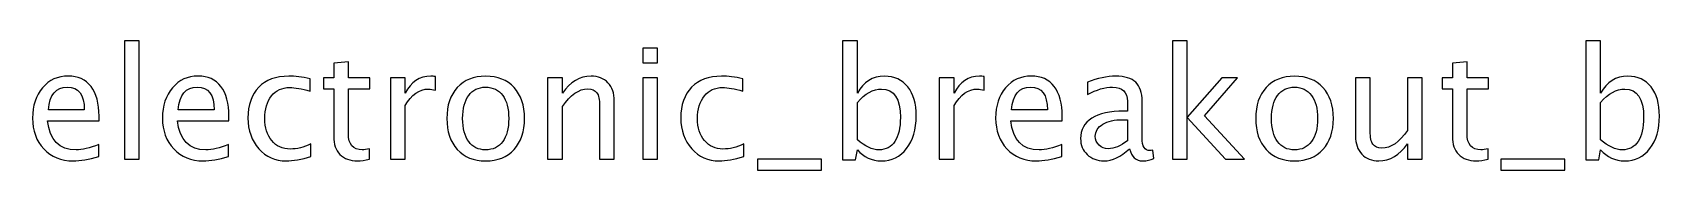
# Model space of a CAD drawing. Header units: centimetres. Extents: x -55 to 43, y -73 to 74.
# Drawn here: x -29.67 to -16.21, y -25.95 to -24.88 of the extents above; entities that cross this region are included whole.
import ezdxf

# ---------------------------------------------------------------- set-up
doc = ezdxf.new("R2010")
doc.units = ezdxf.units.CM
doc.header["$MEASUREMENT"] = 0
doc.layers.add('Layer 1', color=7, linetype='Continuous')

msp = doc.modelspace()

# ---------------------------------------------------------------- linework, layer by layer
at = {"layer": 'Layer 1'}
for points, knots in [([(-28.90836, -25.86003), (-28.90836, -25.86003), (-28.90836, -24.88086), (-28.90836, -24.88086), (-28.90836, -24.88086), (-28.90836, -24.88086), (-28.78644, -24.88086), (-28.78644, -24.88086), (-28.78644, -24.88086), (-28.78644, -24.88086), (-28.78644, -25.86003), (-28.78644, -25.86003), (-28.78644, -25.86003), (-28.78644, -25.86003), (-28.90836, -25.86003), (-28.90836, -25.86003)], [0, 0, 0, 0, 0.2, 0.2, 0.2, 0.2, 0.4, 0.4, 0.4, 0.4, 0.6, 0.6, 0.6, 0.6, 1, 1, 1, 1]), ([(-22.96773, -25.86765), (-22.96773, -25.86765), (-22.96773, -24.88086), (-22.96773, -24.88086), (-22.96773, -24.88086), (-22.96773, -24.88086), (-22.84581, -24.88086), (-22.84581, -24.88086), (-22.84581, -24.88086), (-22.84581, -24.88086), (-22.84581, -25.31414), (-22.84581, -25.31414), (-22.84581, -25.31414), (-22.79586, -25.21995), (-22.72071, -25.17296), (-22.6206, -25.17296), (-22.6206, -25.17296), (-22.53953, -25.17296), (-22.47582, -25.20238), (-22.42925, -25.26144), (-22.42925, -25.26144), (-22.38268, -25.32049), (-22.3594, -25.40114), (-22.3594, -25.50337), (-22.3594, -25.50337), (-22.3594, -25.61471), (-22.38586, -25.70467), (-22.43856, -25.77282), (-22.43856, -25.77282), (-22.49127, -25.84119), (-22.56069, -25.87527), (-22.64663, -25.87527), (-22.64663, -25.87527), (-22.72643, -25.87527), (-22.79289, -25.84479), (-22.84581, -25.78362), (-22.84581, -25.78362), (-22.84581, -25.78362), (-22.86063, -25.86765), (-22.86063, -25.86765), (-22.86063, -25.86765), (-22.86063, -25.86765), (-22.96773, -25.86765), (-22.96773, -25.86765)], [0, 0, 0, 0, 0.08333333, 0.08333333, 0.08333333, 0.08333333, 0.16666667, 0.16666667, 0.16666667, 0.16666667, 0.25, 0.25, 0.25, 0.25, 0.33333333, 0.33333333, 0.33333333, 0.33333333, 0.41666667, 0.41666667, 0.41666667, 0.41666667, 0.5, 0.5, 0.5, 0.5, 0.58333333, 0.58333333, 0.58333333, 0.58333333, 0.66666667, 0.66666667, 0.66666667, 0.66666667, 0.75, 0.75, 0.75, 0.75, 0.83333333, 0.83333333, 0.83333333, 0.83333333, 1, 1, 1, 1]), ([(-20.23999, -25.86003), (-20.23999, -25.86003), (-20.23999, -24.88086), (-20.23999, -24.88086), (-20.23999, -24.88086), (-20.23999, -24.88086), (-20.11807, -24.88086), (-20.11807, -24.88086), (-20.11807, -24.88086), (-20.11807, -24.88086), (-20.11807, -25.51353), (-20.11807, -25.51353), (-20.11807, -25.51353), (-20.11807, -25.51353), (-19.83232, -25.18693), (-19.83232, -25.18693), (-19.83232, -25.18693), (-19.83232, -25.18693), (-19.70066, -25.18693), (-19.70066, -25.18693), (-19.70066, -25.18693), (-19.70066, -25.18693), (-19.97371, -25.50104), (-19.97371, -25.50104), (-19.97371, -25.50104), (-19.97371, -25.50104), (-19.64351, -25.86003), (-19.64351, -25.86003), (-19.64351, -25.86003), (-19.64351, -25.86003), (-19.80057, -25.86003), (-19.80057, -25.86003), (-19.80057, -25.86003), (-19.80057, -25.86003), (-20.11807, -25.5148), (-20.11807, -25.5148), (-20.11807, -25.5148), (-20.11807, -25.5148), (-20.11807, -25.86003), (-20.11807, -25.86003), (-20.11807, -25.86003), (-20.11807, -25.86003), (-20.23999, -25.86003), (-20.23999, -25.86003)], [0, 0, 0, 0, 0.08333333, 0.08333333, 0.08333333, 0.08333333, 0.16666667, 0.16666667, 0.16666667, 0.16666667, 0.25, 0.25, 0.25, 0.25, 0.33333333, 0.33333333, 0.33333333, 0.33333333, 0.41666667, 0.41666667, 0.41666667, 0.41666667, 0.5, 0.5, 0.5, 0.5, 0.58333333, 0.58333333, 0.58333333, 0.58333333, 0.66666667, 0.66666667, 0.66666667, 0.66666667, 0.75, 0.75, 0.75, 0.75, 0.83333333, 0.83333333, 0.83333333, 0.83333333, 1, 1, 1, 1]), ([(-16.81924, -25.86765), (-16.81924, -25.86765), (-16.81924, -24.88086), (-16.81924, -24.88086), (-16.81924, -24.88086), (-16.81924, -24.88086), (-16.69732, -24.88086), (-16.69732, -24.88086), (-16.69732, -24.88086), (-16.69732, -24.88086), (-16.69732, -25.31414), (-16.69732, -25.31414), (-16.69732, -25.31414), (-16.64737, -25.21995), (-16.57222, -25.17296), (-16.47211, -25.17296), (-16.47211, -25.17296), (-16.39104, -25.17296), (-16.32733, -25.20238), (-16.28076, -25.26144), (-16.28076, -25.26144), (-16.23419, -25.32049), (-16.21091, -25.40114), (-16.21091, -25.50337), (-16.21091, -25.50337), (-16.21091, -25.61471), (-16.23737, -25.70467), (-16.29007, -25.77282), (-16.29007, -25.77282), (-16.34278, -25.84119), (-16.4122, -25.87527), (-16.49814, -25.87527), (-16.49814, -25.87527), (-16.57794, -25.87527), (-16.6444, -25.84479), (-16.69732, -25.78362), (-16.69732, -25.78362), (-16.69732, -25.78362), (-16.71214, -25.86765), (-16.71214, -25.86765), (-16.71214, -25.86765), (-16.71214, -25.86765), (-16.81924, -25.86765), (-16.81924, -25.86765)], [0, 0, 0, 0, 0.08333333, 0.08333333, 0.08333333, 0.08333333, 0.16666667, 0.16666667, 0.16666667, 0.16666667, 0.25, 0.25, 0.25, 0.25, 0.33333333, 0.33333333, 0.33333333, 0.33333333, 0.41666667, 0.41666667, 0.41666667, 0.41666667, 0.5, 0.5, 0.5, 0.5, 0.58333333, 0.58333333, 0.58333333, 0.58333333, 0.66666667, 0.66666667, 0.66666667, 0.66666667, 0.75, 0.75, 0.75, 0.75, 0.83333333, 0.83333333, 0.83333333, 0.83333333, 1, 1, 1, 1]), ([(-24.62021, -25.06374), (-24.62021, -25.06374), (-24.62021, -24.94182), (-24.62021, -24.94182), (-24.62021, -24.94182), (-24.62021, -24.94182), (-24.49829, -24.94182), (-24.49829, -24.94182), (-24.49829, -24.94182), (-24.49829, -24.94182), (-24.49829, -25.06374), (-24.49829, -25.06374), (-24.49829, -25.06374), (-24.49829, -25.06374), (-24.62021, -25.06374), (-24.62021, -25.06374)], [0, 0, 0, 0, 0.2, 0.2, 0.2, 0.2, 0.4, 0.4, 0.4, 0.4, 0.6, 0.6, 0.6, 0.6, 1, 1, 1, 1]), ([(-26.88229, -25.85982), (-26.91997, -25.87019), (-26.95277, -25.87527), (-26.9805, -25.87527), (-26.9805, -25.87527), (-27.04273, -25.87527), (-27.0912, -25.85749), (-27.12592, -25.82193), (-27.12592, -25.82193), (-27.16084, -25.78637), (-27.1782, -25.73705), (-27.1782, -25.67376), (-27.1782, -25.67376), (-27.1782, -25.67376), (-27.1782, -25.27837), (-27.1782, -25.27837), (-27.1782, -25.27837), (-27.1782, -25.27837), (-27.26244, -25.27837), (-27.26244, -25.27837), (-27.26244, -25.27837), (-27.26244, -25.27837), (-27.26244, -25.18693), (-27.26244, -25.18693), (-27.26244, -25.18693), (-27.26244, -25.18693), (-27.1782, -25.18693), (-27.1782, -25.18693), (-27.1782, -25.18693), (-27.1782, -25.18693), (-27.1782, -25.06522), (-27.1782, -25.06522), (-27.1782, -25.06522), (-27.1782, -25.06522), (-27.05628, -25.05358), (-27.05628, -25.05358), (-27.05628, -25.05358), (-27.05628, -25.05358), (-27.05628, -25.18693), (-27.05628, -25.18693), (-27.05628, -25.18693), (-27.05628, -25.18693), (-26.87975, -25.18693), (-26.87975, -25.18693), (-26.87975, -25.18693), (-26.87975, -25.18693), (-26.87975, -25.27837), (-26.87975, -25.27837), (-26.87975, -25.27837), (-26.87975, -25.27837), (-27.05628, -25.27837), (-27.05628, -25.27837), (-27.05628, -25.27837), (-27.05628, -25.27837), (-27.05628, -25.65175), (-27.05628, -25.65175), (-27.05628, -25.65175), (-27.05628, -25.7398), (-27.01797, -25.78383), (-26.94156, -25.78383), (-26.94156, -25.78383), (-26.92526, -25.78383), (-26.90557, -25.78108), (-26.88229, -25.77579), (-26.88229, -25.77579), (-26.88229, -25.77579), (-26.88229, -25.85982), (-26.88229, -25.85982)], [0, 0, 0, 0, 0.05555556, 0.05555556, 0.05555556, 0.05555556, 0.11111111, 0.11111111, 0.11111111, 0.11111111, 0.16666667, 0.16666667, 0.16666667, 0.16666667, 0.22222222, 0.22222222, 0.22222222, 0.22222222, 0.27777778, 0.27777778, 0.27777778, 0.27777778, 0.33333333, 0.33333333, 0.33333333, 0.33333333, 0.38888889, 0.38888889, 0.38888889, 0.38888889, 0.44444444, 0.44444444, 0.44444444, 0.44444444, 0.5, 0.5, 0.5, 0.5, 0.55555556, 0.55555556, 0.55555556, 0.55555556, 0.61111111, 0.61111111, 0.61111111, 0.61111111, 0.66666667, 0.66666667, 0.66666667, 0.66666667, 0.72222222, 0.72222222, 0.72222222, 0.72222222, 0.77777778, 0.77777778, 0.77777778, 0.77777778, 0.83333333, 0.83333333, 0.83333333, 0.83333333, 0.88888889, 0.88888889, 0.88888889, 0.88888889, 1, 1, 1, 1]), ([(-17.62823, -25.85982), (-17.66591, -25.87019), (-17.69871, -25.87527), (-17.72644, -25.87527), (-17.72644, -25.87527), (-17.78867, -25.87527), (-17.83714, -25.85749), (-17.87186, -25.82193), (-17.87186, -25.82193), (-17.90678, -25.78637), (-17.92414, -25.73705), (-17.92414, -25.67376), (-17.92414, -25.67376), (-17.92414, -25.67376), (-17.92414, -25.27837), (-17.92414, -25.27837), (-17.92414, -25.27837), (-17.92414, -25.27837), (-18.00838, -25.27837), (-18.00838, -25.27837), (-18.00838, -25.27837), (-18.00838, -25.27837), (-18.00838, -25.18693), (-18.00838, -25.18693), (-18.00838, -25.18693), (-18.00838, -25.18693), (-17.92414, -25.18693), (-17.92414, -25.18693), (-17.92414, -25.18693), (-17.92414, -25.18693), (-17.92414, -25.06522), (-17.92414, -25.06522), (-17.92414, -25.06522), (-17.92414, -25.06522), (-17.80222, -25.05358), (-17.80222, -25.05358), (-17.80222, -25.05358), (-17.80222, -25.05358), (-17.80222, -25.18693), (-17.80222, -25.18693), (-17.80222, -25.18693), (-17.80222, -25.18693), (-17.62569, -25.18693), (-17.62569, -25.18693), (-17.62569, -25.18693), (-17.62569, -25.18693), (-17.62569, -25.27837), (-17.62569, -25.27837), (-17.62569, -25.27837), (-17.62569, -25.27837), (-17.80222, -25.27837), (-17.80222, -25.27837), (-17.80222, -25.27837), (-17.80222, -25.27837), (-17.80222, -25.65175), (-17.80222, -25.65175), (-17.80222, -25.65175), (-17.80222, -25.7398), (-17.76391, -25.78383), (-17.6875, -25.78383), (-17.6875, -25.78383), (-17.6712, -25.78383), (-17.65151, -25.78108), (-17.62823, -25.77579), (-17.62823, -25.77579), (-17.62823, -25.77579), (-17.62823, -25.85982), (-17.62823, -25.85982)], [0, 0, 0, 0, 0.05555556, 0.05555556, 0.05555556, 0.05555556, 0.11111111, 0.11111111, 0.11111111, 0.11111111, 0.16666667, 0.16666667, 0.16666667, 0.16666667, 0.22222222, 0.22222222, 0.22222222, 0.22222222, 0.27777778, 0.27777778, 0.27777778, 0.27777778, 0.33333333, 0.33333333, 0.33333333, 0.33333333, 0.38888889, 0.38888889, 0.38888889, 0.38888889, 0.44444444, 0.44444444, 0.44444444, 0.44444444, 0.5, 0.5, 0.5, 0.5, 0.55555556, 0.55555556, 0.55555556, 0.55555556, 0.61111111, 0.61111111, 0.61111111, 0.61111111, 0.66666667, 0.66666667, 0.66666667, 0.66666667, 0.72222222, 0.72222222, 0.72222222, 0.72222222, 0.77777778, 0.77777778, 0.77777778, 0.77777778, 0.83333333, 0.83333333, 0.83333333, 0.83333333, 0.88888889, 0.88888889, 0.88888889, 0.88888889, 1, 1, 1, 1]), ([(-29.12193, -25.83844), (-29.20384, -25.86299), (-29.27391, -25.87527), (-29.33233, -25.87527), (-29.33233, -25.87527), (-29.43202, -25.87527), (-29.51309, -25.84225), (-29.57553, -25.77642), (-29.57553, -25.77642), (-29.63797, -25.71059), (-29.6693, -25.62529), (-29.6693, -25.5203), (-29.6693, -25.5203), (-29.6693, -25.41849), (-29.64178, -25.33488), (-29.58654, -25.26948), (-29.58654, -25.26948), (-29.53129, -25.20429), (-29.4606, -25.17169), (-29.37445, -25.17169), (-29.37445, -25.17169), (-29.29296, -25.17169), (-29.22988, -25.20069), (-29.18543, -25.25868), (-29.18543, -25.25868), (-29.14098, -25.31668), (-29.11875, -25.39881), (-29.11875, -25.50528), (-29.11875, -25.50528), (-29.11875, -25.50528), (-29.11939, -25.54253), (-29.11939, -25.54253), (-29.11939, -25.54253), (-29.11939, -25.54253), (-29.54484, -25.54253), (-29.54484, -25.54253), (-29.54484, -25.54253), (-29.52706, -25.7034), (-29.44853, -25.78383), (-29.30947, -25.78383), (-29.30947, -25.78383), (-29.25845, -25.78383), (-29.19601, -25.76944), (-29.12193, -25.74065), (-29.12193, -25.74065), (-29.12193, -25.74065), (-29.12193, -25.83844), (-29.12193, -25.83844)], [0, 0, 0, 0, 0.07692308, 0.07692308, 0.07692308, 0.07692308, 0.15384615, 0.15384615, 0.15384615, 0.15384615, 0.23076923, 0.23076923, 0.23076923, 0.23076923, 0.30769231, 0.30769231, 0.30769231, 0.30769231, 0.38461538, 0.38461538, 0.38461538, 0.38461538, 0.46153846, 0.46153846, 0.46153846, 0.46153846, 0.53846154, 0.53846154, 0.53846154, 0.53846154, 0.61538462, 0.61538462, 0.61538462, 0.61538462, 0.69230769, 0.69230769, 0.69230769, 0.69230769, 0.76923077, 0.76923077, 0.76923077, 0.76923077, 0.84615385, 0.84615385, 0.84615385, 0.84615385, 1, 1, 1, 1]), ([(-29.53849, -25.45109), (-29.53849, -25.45109), (-29.24131, -25.45109), (-29.24131, -25.45109), (-29.24131, -25.45109), (-29.24131, -25.32578), (-29.28809, -25.26313), (-29.38143, -25.26313), (-29.38143, -25.26313), (-29.47541, -25.26313), (-29.52769, -25.32578), (-29.53849, -25.45109)], [0, 0, 0, 0, 0.25, 0.25, 0.25, 0.25, 0.5, 0.5, 0.5, 0.5, 1, 1, 1, 1]), ([(-28.0473, -25.83844), (-28.12921, -25.86299), (-28.19928, -25.87527), (-28.2577, -25.87527), (-28.2577, -25.87527), (-28.35739, -25.87527), (-28.43846, -25.84225), (-28.5009, -25.77642), (-28.5009, -25.77642), (-28.56334, -25.71059), (-28.59467, -25.62529), (-28.59467, -25.5203), (-28.59467, -25.5203), (-28.59467, -25.41849), (-28.56715, -25.33488), (-28.51191, -25.26948), (-28.51191, -25.26948), (-28.45666, -25.20429), (-28.38597, -25.17169), (-28.29982, -25.17169), (-28.29982, -25.17169), (-28.21833, -25.17169), (-28.15525, -25.20069), (-28.1108, -25.25868), (-28.1108, -25.25868), (-28.06635, -25.31668), (-28.04412, -25.39881), (-28.04412, -25.50528), (-28.04412, -25.50528), (-28.04412, -25.50528), (-28.04476, -25.54253), (-28.04476, -25.54253), (-28.04476, -25.54253), (-28.04476, -25.54253), (-28.47021, -25.54253), (-28.47021, -25.54253), (-28.47021, -25.54253), (-28.45243, -25.7034), (-28.3739, -25.78383), (-28.23484, -25.78383), (-28.23484, -25.78383), (-28.18382, -25.78383), (-28.12138, -25.76944), (-28.0473, -25.74065), (-28.0473, -25.74065), (-28.0473, -25.74065), (-28.0473, -25.83844), (-28.0473, -25.83844)], [0, 0, 0, 0, 0.07692308, 0.07692308, 0.07692308, 0.07692308, 0.15384615, 0.15384615, 0.15384615, 0.15384615, 0.23076923, 0.23076923, 0.23076923, 0.23076923, 0.30769231, 0.30769231, 0.30769231, 0.30769231, 0.38461538, 0.38461538, 0.38461538, 0.38461538, 0.46153846, 0.46153846, 0.46153846, 0.46153846, 0.53846154, 0.53846154, 0.53846154, 0.53846154, 0.61538462, 0.61538462, 0.61538462, 0.61538462, 0.69230769, 0.69230769, 0.69230769, 0.69230769, 0.76923077, 0.76923077, 0.76923077, 0.76923077, 0.84615385, 0.84615385, 0.84615385, 0.84615385, 1, 1, 1, 1]), ([(-28.46386, -25.45109), (-28.46386, -25.45109), (-28.16668, -25.45109), (-28.16668, -25.45109), (-28.16668, -25.45109), (-28.16668, -25.32578), (-28.21346, -25.26313), (-28.3068, -25.26313), (-28.3068, -25.26313), (-28.40078, -25.26313), (-28.45306, -25.32578), (-28.46386, -25.45109)], [0, 0, 0, 0, 0.25, 0.25, 0.25, 0.25, 0.5, 0.5, 0.5, 0.5, 1, 1, 1, 1]), ([(-27.36637, -25.83971), (-27.44532, -25.86342), (-27.51348, -25.87527), (-27.57084, -25.87527), (-27.57084, -25.87527), (-27.66186, -25.87527), (-27.73721, -25.84161), (-27.79711, -25.77452), (-27.79711, -25.77452), (-27.85701, -25.70721), (-27.88707, -25.62233), (-27.88707, -25.52009), (-27.88707, -25.52009), (-27.88707, -25.41087), (-27.85744, -25.32557), (-27.79817, -25.26461), (-27.79817, -25.26461), (-27.7389, -25.20344), (-27.65614, -25.17296), (-27.54988, -25.17296), (-27.54988, -25.17296), (-27.4976, -25.17296), (-27.43876, -25.18016), (-27.37399, -25.19455), (-27.37399, -25.19455), (-27.37399, -25.19455), (-27.37399, -25.29742), (-27.37399, -25.29742), (-27.37399, -25.29742), (-27.44278, -25.2771), (-27.49887, -25.26694), (-27.54205, -25.26694), (-27.54205, -25.26694), (-27.60471, -25.26694), (-27.65487, -25.29043), (-27.69234, -25.33721), (-27.69234, -25.33721), (-27.7298, -25.38399), (-27.74864, -25.44643), (-27.74864, -25.52433), (-27.74864, -25.52433), (-27.74864, -25.59989), (-27.72917, -25.66085), (-27.69043, -25.70763), (-27.69043, -25.70763), (-27.6517, -25.7542), (-27.60111, -25.77748), (-27.53824, -25.77748), (-27.53824, -25.77748), (-27.48257, -25.77748), (-27.42542, -25.76309), (-27.36637, -25.7343), (-27.36637, -25.7343), (-27.36637, -25.7343), (-27.36637, -25.83971), (-27.36637, -25.83971)], [0, 0, 0, 0, 0.06666667, 0.06666667, 0.06666667, 0.06666667, 0.13333333, 0.13333333, 0.13333333, 0.13333333, 0.2, 0.2, 0.2, 0.2, 0.26666667, 0.26666667, 0.26666667, 0.26666667, 0.33333333, 0.33333333, 0.33333333, 0.33333333, 0.4, 0.4, 0.4, 0.4, 0.46666667, 0.46666667, 0.46666667, 0.46666667, 0.53333333, 0.53333333, 0.53333333, 0.53333333, 0.6, 0.6, 0.6, 0.6, 0.66666667, 0.66666667, 0.66666667, 0.66666667, 0.73333333, 0.73333333, 0.73333333, 0.73333333, 0.8, 0.8, 0.8, 0.8, 0.86666667, 0.86666667, 0.86666667, 0.86666667, 1, 1, 1, 1]), ([(-26.7083, -25.86003), (-26.7083, -25.86003), (-26.7083, -25.18693), (-26.7083, -25.18693), (-26.7083, -25.18693), (-26.7083, -25.18693), (-26.58638, -25.18693), (-26.58638, -25.18693), (-26.58638, -25.18693), (-26.58638, -25.18693), (-26.58638, -25.31414), (-26.58638, -25.31414), (-26.58638, -25.31414), (-26.53791, -25.21995), (-26.46763, -25.17296), (-26.37535, -25.17296), (-26.37535, -25.17296), (-26.36286, -25.17296), (-26.34974, -25.17402), (-26.33619, -25.17613), (-26.33619, -25.17613), (-26.33619, -25.17613), (-26.33619, -25.29022), (-26.33619, -25.29022), (-26.33619, -25.29022), (-26.35736, -25.28324), (-26.37598, -25.27964), (-26.39207, -25.27964), (-26.39207, -25.27964), (-26.46954, -25.27964), (-26.53431, -25.32536), (-26.58638, -25.41701), (-26.58638, -25.41701), (-26.58638, -25.41701), (-26.58638, -25.86003), (-26.58638, -25.86003), (-26.58638, -25.86003), (-26.58638, -25.86003), (-26.7083, -25.86003), (-26.7083, -25.86003)], [0, 0, 0, 0, 0.09090909, 0.09090909, 0.09090909, 0.09090909, 0.18181818, 0.18181818, 0.18181818, 0.18181818, 0.27272727, 0.27272727, 0.27272727, 0.27272727, 0.36363636, 0.36363636, 0.36363636, 0.36363636, 0.45454545, 0.45454545, 0.45454545, 0.45454545, 0.54545455, 0.54545455, 0.54545455, 0.54545455, 0.63636364, 0.63636364, 0.63636364, 0.63636364, 0.72727273, 0.72727273, 0.72727273, 0.72727273, 0.81818182, 0.81818182, 0.81818182, 0.81818182, 1, 1, 1, 1]), ([(-25.92069, -25.87527), (-26.01954, -25.87527), (-26.09785, -25.84373), (-26.15543, -25.78065), (-26.15543, -25.78065), (-26.21321, -25.71758), (-26.242, -25.63185), (-26.242, -25.52369), (-26.242, -25.52369), (-26.242, -25.41574), (-26.21321, -25.33023), (-26.15543, -25.26736), (-26.15543, -25.26736), (-26.09785, -25.2045), (-26.01954, -25.17296), (-25.92069, -25.17296), (-25.92069, -25.17296), (-25.82184, -25.17296), (-25.74352, -25.2045), (-25.68595, -25.26736), (-25.68595, -25.26736), (-25.62817, -25.33023), (-25.59938, -25.41574), (-25.59938, -25.52369), (-25.59938, -25.52369), (-25.59938, -25.63185), (-25.62817, -25.71758), (-25.68595, -25.78065), (-25.68595, -25.78065), (-25.74352, -25.84373), (-25.82184, -25.87527), (-25.92069, -25.87527)], [0, 0, 0, 0, 0.11111111, 0.11111111, 0.11111111, 0.11111111, 0.22222222, 0.22222222, 0.22222222, 0.22222222, 0.33333333, 0.33333333, 0.33333333, 0.33333333, 0.44444444, 0.44444444, 0.44444444, 0.44444444, 0.55555556, 0.55555556, 0.55555556, 0.55555556, 0.66666667, 0.66666667, 0.66666667, 0.66666667, 0.77777778, 0.77777778, 0.77777778, 0.77777778, 1, 1, 1, 1]), ([(-25.9209, -25.78383), (-25.86058, -25.78383), (-25.81359, -25.76118), (-25.78014, -25.71567), (-25.78014, -25.71567), (-25.74691, -25.67038), (-25.73019, -25.60624), (-25.73019, -25.52369), (-25.73019, -25.52369), (-25.73019, -25.44135), (-25.74691, -25.37743), (-25.78014, -25.33213), (-25.78014, -25.33213), (-25.81359, -25.28705), (-25.86058, -25.2644), (-25.9209, -25.2644), (-25.9209, -25.2644), (-25.98144, -25.2644), (-26.02843, -25.28705), (-26.06145, -25.33213), (-26.06145, -25.33213), (-26.09468, -25.37743), (-26.11119, -25.44135), (-26.11119, -25.52369), (-26.11119, -25.52369), (-26.11119, -25.60624), (-26.09468, -25.67038), (-26.06145, -25.71567), (-26.06145, -25.71567), (-26.02843, -25.76118), (-25.98144, -25.78383), (-25.9209, -25.78383)], [0, 0, 0, 0, 0.11111111, 0.11111111, 0.11111111, 0.11111111, 0.22222222, 0.22222222, 0.22222222, 0.22222222, 0.33333333, 0.33333333, 0.33333333, 0.33333333, 0.44444444, 0.44444444, 0.44444444, 0.44444444, 0.55555556, 0.55555556, 0.55555556, 0.55555556, 0.66666667, 0.66666667, 0.66666667, 0.66666667, 0.77777778, 0.77777778, 0.77777778, 0.77777778, 1, 1, 1, 1]), ([(-25.40846, -25.86003), (-25.40846, -25.86003), (-25.40846, -25.18693), (-25.40846, -25.18693), (-25.40846, -25.18693), (-25.40846, -25.18693), (-25.28654, -25.18693), (-25.28654, -25.18693), (-25.28654, -25.18693), (-25.28654, -25.18693), (-25.28654, -25.31414), (-25.28654, -25.31414), (-25.28654, -25.31414), (-25.22198, -25.21995), (-25.14282, -25.17296), (-25.04926, -25.17296), (-25.04926, -25.17296), (-24.99042, -25.17296), (-24.94364, -25.19137), (-24.90914, -25.22842), (-24.90914, -25.22842), (-24.87464, -25.26525), (-24.85728, -25.31499), (-24.85728, -25.37722), (-24.85728, -25.37722), (-24.85728, -25.37722), (-24.85728, -25.86003), (-24.85728, -25.86003), (-24.85728, -25.86003), (-24.85728, -25.86003), (-24.9792, -25.86003), (-24.9792, -25.86003), (-24.9792, -25.86003), (-24.9792, -25.86003), (-24.9792, -25.41701), (-24.9792, -25.41701), (-24.9792, -25.41701), (-24.9792, -25.36706), (-24.98661, -25.3315), (-25.00121, -25.31033), (-25.00121, -25.31033), (-25.01603, -25.28895), (-25.04037, -25.27837), (-25.07445, -25.27837), (-25.07445, -25.27837), (-25.14938, -25.27837), (-25.22008, -25.32726), (-25.28654, -25.42505), (-25.28654, -25.42505), (-25.28654, -25.42505), (-25.28654, -25.86003), (-25.28654, -25.86003), (-25.28654, -25.86003), (-25.28654, -25.86003), (-25.40846, -25.86003), (-25.40846, -25.86003)], [0, 0, 0, 0, 0.06666667, 0.06666667, 0.06666667, 0.06666667, 0.13333333, 0.13333333, 0.13333333, 0.13333333, 0.2, 0.2, 0.2, 0.2, 0.26666667, 0.26666667, 0.26666667, 0.26666667, 0.33333333, 0.33333333, 0.33333333, 0.33333333, 0.4, 0.4, 0.4, 0.4, 0.46666667, 0.46666667, 0.46666667, 0.46666667, 0.53333333, 0.53333333, 0.53333333, 0.53333333, 0.6, 0.6, 0.6, 0.6, 0.66666667, 0.66666667, 0.66666667, 0.66666667, 0.73333333, 0.73333333, 0.73333333, 0.73333333, 0.8, 0.8, 0.8, 0.8, 0.86666667, 0.86666667, 0.86666667, 0.86666667, 1, 1, 1, 1]), ([(-24.62021, -25.86003), (-24.62021, -25.86003), (-24.62021, -25.18693), (-24.62021, -25.18693), (-24.62021, -25.18693), (-24.62021, -25.18693), (-24.49829, -25.18693), (-24.49829, -25.18693), (-24.49829, -25.18693), (-24.49829, -25.18693), (-24.49829, -25.86003), (-24.49829, -25.86003), (-24.49829, -25.86003), (-24.49829, -25.86003), (-24.62021, -25.86003), (-24.62021, -25.86003)], [0, 0, 0, 0, 0.2, 0.2, 0.2, 0.2, 0.4, 0.4, 0.4, 0.4, 0.6, 0.6, 0.6, 0.6, 1, 1, 1, 1]), ([(-23.78582, -25.83971), (-23.86477, -25.86342), (-23.93293, -25.87527), (-23.99029, -25.87527), (-23.99029, -25.87527), (-24.08131, -25.87527), (-24.15666, -25.84161), (-24.21656, -25.77452), (-24.21656, -25.77452), (-24.27646, -25.70721), (-24.30652, -25.62233), (-24.30652, -25.52009), (-24.30652, -25.52009), (-24.30652, -25.41087), (-24.27689, -25.32557), (-24.21762, -25.26461), (-24.21762, -25.26461), (-24.15835, -25.20344), (-24.07559, -25.17296), (-23.96933, -25.17296), (-23.96933, -25.17296), (-23.91705, -25.17296), (-23.85821, -25.18016), (-23.79344, -25.19455), (-23.79344, -25.19455), (-23.79344, -25.19455), (-23.79344, -25.29742), (-23.79344, -25.29742), (-23.79344, -25.29742), (-23.86223, -25.2771), (-23.91832, -25.26694), (-23.9615, -25.26694), (-23.9615, -25.26694), (-24.02416, -25.26694), (-24.07432, -25.29043), (-24.11179, -25.33721), (-24.11179, -25.33721), (-24.14925, -25.38399), (-24.16809, -25.44643), (-24.16809, -25.52433), (-24.16809, -25.52433), (-24.16809, -25.59989), (-24.14862, -25.66085), (-24.10988, -25.70763), (-24.10988, -25.70763), (-24.07115, -25.7542), (-24.02056, -25.77748), (-23.95769, -25.77748), (-23.95769, -25.77748), (-23.90202, -25.77748), (-23.84487, -25.76309), (-23.78582, -25.7343), (-23.78582, -25.7343), (-23.78582, -25.7343), (-23.78582, -25.83971), (-23.78582, -25.83971)], [0, 0, 0, 0, 0.06666667, 0.06666667, 0.06666667, 0.06666667, 0.13333333, 0.13333333, 0.13333333, 0.13333333, 0.2, 0.2, 0.2, 0.2, 0.26666667, 0.26666667, 0.26666667, 0.26666667, 0.33333333, 0.33333333, 0.33333333, 0.33333333, 0.4, 0.4, 0.4, 0.4, 0.46666667, 0.46666667, 0.46666667, 0.46666667, 0.53333333, 0.53333333, 0.53333333, 0.53333333, 0.6, 0.6, 0.6, 0.6, 0.66666667, 0.66666667, 0.66666667, 0.66666667, 0.73333333, 0.73333333, 0.73333333, 0.73333333, 0.8, 0.8, 0.8, 0.8, 0.86666667, 0.86666667, 0.86666667, 0.86666667, 1, 1, 1, 1]), ([(-22.84581, -25.69959), (-22.78294, -25.75568), (-22.72304, -25.78383), (-22.6661, -25.78383), (-22.6661, -25.78383), (-22.61001, -25.78383), (-22.56662, -25.76033), (-22.53614, -25.71356), (-22.53614, -25.71356), (-22.50545, -25.66678), (-22.49021, -25.60095), (-22.49021, -25.51586), (-22.49021, -25.51586), (-22.49021, -25.35838), (-22.54228, -25.27964), (-22.64642, -25.27964), (-22.64642, -25.27964), (-22.71458, -25.27964), (-22.78104, -25.31647), (-22.84581, -25.39034), (-22.84581, -25.39034), (-22.84581, -25.39034), (-22.84581, -25.69959), (-22.84581, -25.69959)], [0, 0, 0, 0, 0.14285714, 0.14285714, 0.14285714, 0.14285714, 0.28571429, 0.28571429, 0.28571429, 0.28571429, 0.42857143, 0.42857143, 0.42857143, 0.42857143, 0.57142857, 0.57142857, 0.57142857, 0.57142857, 0.71428571, 0.71428571, 0.71428571, 0.71428571, 1, 1, 1, 1]), ([(-22.16848, -25.86003), (-22.16848, -25.86003), (-22.16848, -25.18693), (-22.16848, -25.18693), (-22.16848, -25.18693), (-22.16848, -25.18693), (-22.04656, -25.18693), (-22.04656, -25.18693), (-22.04656, -25.18693), (-22.04656, -25.18693), (-22.04656, -25.31414), (-22.04656, -25.31414), (-22.04656, -25.31414), (-21.99809, -25.21995), (-21.92781, -25.17296), (-21.83553, -25.17296), (-21.83553, -25.17296), (-21.82304, -25.17296), (-21.80992, -25.17402), (-21.79637, -25.17613), (-21.79637, -25.17613), (-21.79637, -25.17613), (-21.79637, -25.29022), (-21.79637, -25.29022), (-21.79637, -25.29022), (-21.81754, -25.28324), (-21.83616, -25.27964), (-21.85225, -25.27964), (-21.85225, -25.27964), (-21.92972, -25.27964), (-21.99449, -25.32536), (-22.04656, -25.41701), (-22.04656, -25.41701), (-22.04656, -25.41701), (-22.04656, -25.86003), (-22.04656, -25.86003), (-22.04656, -25.86003), (-22.04656, -25.86003), (-22.16848, -25.86003), (-22.16848, -25.86003)], [0, 0, 0, 0, 0.09090909, 0.09090909, 0.09090909, 0.09090909, 0.18181818, 0.18181818, 0.18181818, 0.18181818, 0.27272727, 0.27272727, 0.27272727, 0.27272727, 0.36363636, 0.36363636, 0.36363636, 0.36363636, 0.45454545, 0.45454545, 0.45454545, 0.45454545, 0.54545455, 0.54545455, 0.54545455, 0.54545455, 0.63636364, 0.63636364, 0.63636364, 0.63636364, 0.72727273, 0.72727273, 0.72727273, 0.72727273, 0.81818182, 0.81818182, 0.81818182, 0.81818182, 1, 1, 1, 1]), ([(-21.15481, -25.83844), (-21.23672, -25.86299), (-21.30679, -25.87527), (-21.36521, -25.87527), (-21.36521, -25.87527), (-21.4649, -25.87527), (-21.54597, -25.84225), (-21.60841, -25.77642), (-21.60841, -25.77642), (-21.67085, -25.71059), (-21.70218, -25.62529), (-21.70218, -25.5203), (-21.70218, -25.5203), (-21.70218, -25.41849), (-21.67466, -25.33488), (-21.61942, -25.26948), (-21.61942, -25.26948), (-21.56417, -25.20429), (-21.49348, -25.17169), (-21.40733, -25.17169), (-21.40733, -25.17169), (-21.32584, -25.17169), (-21.26276, -25.20069), (-21.21831, -25.25868), (-21.21831, -25.25868), (-21.17386, -25.31668), (-21.15163, -25.39881), (-21.15163, -25.50528), (-21.15163, -25.50528), (-21.15163, -25.50528), (-21.15227, -25.54253), (-21.15227, -25.54253), (-21.15227, -25.54253), (-21.15227, -25.54253), (-21.57772, -25.54253), (-21.57772, -25.54253), (-21.57772, -25.54253), (-21.55994, -25.7034), (-21.48141, -25.78383), (-21.34235, -25.78383), (-21.34235, -25.78383), (-21.29133, -25.78383), (-21.22889, -25.76944), (-21.15481, -25.74065), (-21.15481, -25.74065), (-21.15481, -25.74065), (-21.15481, -25.83844), (-21.15481, -25.83844)], [0, 0, 0, 0, 0.07692308, 0.07692308, 0.07692308, 0.07692308, 0.15384615, 0.15384615, 0.15384615, 0.15384615, 0.23076923, 0.23076923, 0.23076923, 0.23076923, 0.30769231, 0.30769231, 0.30769231, 0.30769231, 0.38461538, 0.38461538, 0.38461538, 0.38461538, 0.46153846, 0.46153846, 0.46153846, 0.46153846, 0.53846154, 0.53846154, 0.53846154, 0.53846154, 0.61538462, 0.61538462, 0.61538462, 0.61538462, 0.69230769, 0.69230769, 0.69230769, 0.69230769, 0.76923077, 0.76923077, 0.76923077, 0.76923077, 0.84615385, 0.84615385, 0.84615385, 0.84615385, 1, 1, 1, 1]), ([(-21.57137, -25.45109), (-21.57137, -25.45109), (-21.27419, -25.45109), (-21.27419, -25.45109), (-21.27419, -25.45109), (-21.27419, -25.32578), (-21.32097, -25.26313), (-21.41431, -25.26313), (-21.41431, -25.26313), (-21.50829, -25.26313), (-21.56057, -25.32578), (-21.57137, -25.45109)], [0, 0, 0, 0, 0.25, 0.25, 0.25, 0.25, 0.5, 0.5, 0.5, 0.5, 1, 1, 1, 1]), ([(-20.59432, -25.7743), (-20.66755, -25.84161), (-20.73804, -25.87527), (-20.80577, -25.87527), (-20.80577, -25.87527), (-20.86144, -25.87527), (-20.9078, -25.85791), (-20.94441, -25.82299), (-20.94441, -25.82299), (-20.98124, -25.78806), (-20.99966, -25.74404), (-20.99966, -25.69091), (-20.99966, -25.69091), (-20.99966, -25.61746), (-20.96876, -25.56094), (-20.90695, -25.52157), (-20.90695, -25.52157), (-20.84514, -25.4822), (-20.75645, -25.46252), (-20.64088, -25.46252), (-20.64088, -25.46252), (-20.64088, -25.46252), (-20.61231, -25.46252), (-20.61231, -25.46252), (-20.61231, -25.46252), (-20.61231, -25.46252), (-20.61231, -25.38145), (-20.61231, -25.38145), (-20.61231, -25.38145), (-20.61231, -25.30335), (-20.65295, -25.2644), (-20.73444, -25.2644), (-20.73444, -25.2644), (-20.79752, -25.2644), (-20.86652, -25.2843), (-20.94124, -25.32409), (-20.94124, -25.32409), (-20.94124, -25.32409), (-20.94124, -25.22376), (-20.94124, -25.22376), (-20.94124, -25.22376), (-20.85911, -25.18989), (-20.78164, -25.17296), (-20.70904, -25.17296), (-20.70904, -25.17296), (-20.63432, -25.17296), (-20.57908, -25.18989), (-20.54373, -25.22397), (-20.54373, -25.22397), (-20.50817, -25.25805), (-20.49039, -25.31054), (-20.49039, -25.38145), (-20.49039, -25.38145), (-20.49039, -25.38145), (-20.49039, -25.68562), (-20.49039, -25.68562), (-20.49039, -25.68562), (-20.49039, -25.75525), (-20.46901, -25.79018), (-20.42604, -25.79018), (-20.42604, -25.79018), (-20.42075, -25.79018), (-20.41292, -25.78933), (-20.40255, -25.78764), (-20.40255, -25.78764), (-20.40255, -25.78764), (-20.39387, -25.85537), (-20.39387, -25.85537), (-20.39387, -25.85537), (-20.4216, -25.86871), (-20.45208, -25.87527), (-20.48552, -25.87527), (-20.48552, -25.87527), (-20.54246, -25.87527), (-20.57865, -25.84161), (-20.59432, -25.7743)], [0, 0, 0, 0, 0.05, 0.05, 0.05, 0.05, 0.1, 0.1, 0.1, 0.1, 0.15, 0.15, 0.15, 0.15, 0.2, 0.2, 0.2, 0.2, 0.25, 0.25, 0.25, 0.25, 0.3, 0.3, 0.3, 0.3, 0.35, 0.35, 0.35, 0.35, 0.4, 0.4, 0.4, 0.4, 0.45, 0.45, 0.45, 0.45, 0.5, 0.5, 0.5, 0.5, 0.55, 0.55, 0.55, 0.55, 0.6, 0.6, 0.6, 0.6, 0.65, 0.65, 0.65, 0.65, 0.7, 0.7, 0.7, 0.7, 0.75, 0.75, 0.75, 0.75, 0.8, 0.8, 0.8, 0.8, 0.85, 0.85, 0.85, 0.85, 0.9, 0.9, 0.9, 0.9, 1, 1, 1, 1]), ([(-19.2297, -25.87527), (-19.32855, -25.87527), (-19.40686, -25.84373), (-19.46444, -25.78065), (-19.46444, -25.78065), (-19.52222, -25.71758), (-19.55101, -25.63185), (-19.55101, -25.52369), (-19.55101, -25.52369), (-19.55101, -25.41574), (-19.52222, -25.33023), (-19.46444, -25.26736), (-19.46444, -25.26736), (-19.40686, -25.2045), (-19.32855, -25.17296), (-19.2297, -25.17296), (-19.2297, -25.17296), (-19.13085, -25.17296), (-19.05253, -25.2045), (-18.99496, -25.26736), (-18.99496, -25.26736), (-18.93718, -25.33023), (-18.90839, -25.41574), (-18.90839, -25.52369), (-18.90839, -25.52369), (-18.90839, -25.63185), (-18.93718, -25.71758), (-18.99496, -25.78065), (-18.99496, -25.78065), (-19.05253, -25.84373), (-19.13085, -25.87527), (-19.2297, -25.87527)], [0, 0, 0, 0, 0.11111111, 0.11111111, 0.11111111, 0.11111111, 0.22222222, 0.22222222, 0.22222222, 0.22222222, 0.33333333, 0.33333333, 0.33333333, 0.33333333, 0.44444444, 0.44444444, 0.44444444, 0.44444444, 0.55555556, 0.55555556, 0.55555556, 0.55555556, 0.66666667, 0.66666667, 0.66666667, 0.66666667, 0.77777778, 0.77777778, 0.77777778, 0.77777778, 1, 1, 1, 1]), ([(-19.22991, -25.78383), (-19.16959, -25.78383), (-19.1226, -25.76118), (-19.08915, -25.71567), (-19.08915, -25.71567), (-19.05592, -25.67038), (-19.0392, -25.60624), (-19.0392, -25.52369), (-19.0392, -25.52369), (-19.0392, -25.44135), (-19.05592, -25.37743), (-19.08915, -25.33213), (-19.08915, -25.33213), (-19.1226, -25.28705), (-19.16959, -25.2644), (-19.22991, -25.2644), (-19.22991, -25.2644), (-19.29045, -25.2644), (-19.33744, -25.28705), (-19.37046, -25.33213), (-19.37046, -25.33213), (-19.40369, -25.37743), (-19.4202, -25.44135), (-19.4202, -25.52369), (-19.4202, -25.52369), (-19.4202, -25.60624), (-19.40369, -25.67038), (-19.37046, -25.71567), (-19.37046, -25.71567), (-19.33744, -25.76118), (-19.29045, -25.78383), (-19.22991, -25.78383)], [0, 0, 0, 0, 0.11111111, 0.11111111, 0.11111111, 0.11111111, 0.22222222, 0.22222222, 0.22222222, 0.22222222, 0.33333333, 0.33333333, 0.33333333, 0.33333333, 0.44444444, 0.44444444, 0.44444444, 0.44444444, 0.55555556, 0.55555556, 0.55555556, 0.55555556, 0.66666667, 0.66666667, 0.66666667, 0.66666667, 0.77777778, 0.77777778, 0.77777778, 0.77777778, 1, 1, 1, 1]), ([(-18.29583, -25.86003), (-18.29583, -25.86003), (-18.29583, -25.73345), (-18.29583, -25.73345), (-18.29583, -25.73345), (-18.36081, -25.82807), (-18.43976, -25.87527), (-18.53247, -25.87527), (-18.53247, -25.87527), (-18.59132, -25.87527), (-18.63809, -25.85685), (-18.67281, -25.81981), (-18.67281, -25.81981), (-18.70773, -25.78277), (-18.72509, -25.73303), (-18.72509, -25.67016), (-18.72509, -25.67016), (-18.72509, -25.67016), (-18.72509, -25.18693), (-18.72509, -25.18693), (-18.72509, -25.18693), (-18.72509, -25.18693), (-18.60317, -25.18693), (-18.60317, -25.18693), (-18.60317, -25.18693), (-18.60317, -25.18693), (-18.60317, -25.63037), (-18.60317, -25.63037), (-18.60317, -25.63037), (-18.60317, -25.68096), (-18.59576, -25.71673), (-18.58116, -25.7379), (-18.58116, -25.7379), (-18.56634, -25.75928), (-18.54179, -25.76986), (-18.50728, -25.76986), (-18.50728, -25.76986), (-18.43278, -25.76986), (-18.36208, -25.72096), (-18.29583, -25.62296), (-18.29583, -25.62296), (-18.29583, -25.62296), (-18.29583, -25.18693), (-18.29583, -25.18693), (-18.29583, -25.18693), (-18.29583, -25.18693), (-18.17391, -25.18693), (-18.17391, -25.18693), (-18.17391, -25.18693), (-18.17391, -25.18693), (-18.17391, -25.86003), (-18.17391, -25.86003), (-18.17391, -25.86003), (-18.17391, -25.86003), (-18.29583, -25.86003), (-18.29583, -25.86003)], [0, 0, 0, 0, 0.06666667, 0.06666667, 0.06666667, 0.06666667, 0.13333333, 0.13333333, 0.13333333, 0.13333333, 0.2, 0.2, 0.2, 0.2, 0.26666667, 0.26666667, 0.26666667, 0.26666667, 0.33333333, 0.33333333, 0.33333333, 0.33333333, 0.4, 0.4, 0.4, 0.4, 0.46666667, 0.46666667, 0.46666667, 0.46666667, 0.53333333, 0.53333333, 0.53333333, 0.53333333, 0.6, 0.6, 0.6, 0.6, 0.66666667, 0.66666667, 0.66666667, 0.66666667, 0.73333333, 0.73333333, 0.73333333, 0.73333333, 0.8, 0.8, 0.8, 0.8, 0.86666667, 0.86666667, 0.86666667, 0.86666667, 1, 1, 1, 1]), ([(-16.69732, -25.69959), (-16.63445, -25.75568), (-16.57455, -25.78383), (-16.51761, -25.78383), (-16.51761, -25.78383), (-16.46152, -25.78383), (-16.41813, -25.76033), (-16.38765, -25.71356), (-16.38765, -25.71356), (-16.35696, -25.66678), (-16.34172, -25.60095), (-16.34172, -25.51586), (-16.34172, -25.51586), (-16.34172, -25.35838), (-16.39379, -25.27964), (-16.49793, -25.27964), (-16.49793, -25.27964), (-16.56609, -25.27964), (-16.63255, -25.31647), (-16.69732, -25.39034), (-16.69732, -25.39034), (-16.69732, -25.39034), (-16.69732, -25.69959), (-16.69732, -25.69959)], [0, 0, 0, 0, 0.14285714, 0.14285714, 0.14285714, 0.14285714, 0.28571429, 0.28571429, 0.28571429, 0.28571429, 0.42857143, 0.42857143, 0.42857143, 0.42857143, 0.57142857, 0.57142857, 0.57142857, 0.57142857, 0.71428571, 0.71428571, 0.71428571, 0.71428571, 1, 1, 1, 1]), ([(-20.61231, -25.70784), (-20.61231, -25.70784), (-20.61231, -25.53491), (-20.61231, -25.53491), (-20.61231, -25.53491), (-20.61231, -25.53491), (-20.65147, -25.53364), (-20.65147, -25.53364), (-20.65147, -25.53364), (-20.7192, -25.53364), (-20.77381, -25.54613), (-20.81551, -25.5711), (-20.81551, -25.5711), (-20.857, -25.59629), (-20.87774, -25.62952), (-20.87774, -25.67101), (-20.87774, -25.67101), (-20.87774, -25.70001), (-20.86737, -25.72456), (-20.84684, -25.74467), (-20.84684, -25.74467), (-20.82609, -25.76478), (-20.8009, -25.77494), (-20.77106, -25.77494), (-20.77106, -25.77494), (-20.72026, -25.77494), (-20.66734, -25.7525), (-20.61231, -25.70784)], [0, 0, 0, 0, 0.125, 0.125, 0.125, 0.125, 0.25, 0.25, 0.25, 0.25, 0.375, 0.375, 0.375, 0.375, 0.5, 0.5, 0.5, 0.5, 0.625, 0.625, 0.625, 0.625, 0.75, 0.75, 0.75, 0.75, 1, 1, 1, 1]), ([(-23.67131, -25.95147), (-23.67131, -25.95147), (-23.67131, -25.86003), (-23.67131, -25.86003), (-23.67131, -25.86003), (-23.67131, -25.86003), (-23.14299, -25.86003), (-23.14299, -25.86003), (-23.14299, -25.86003), (-23.14299, -25.86003), (-23.14299, -25.95147), (-23.14299, -25.95147), (-23.14299, -25.95147), (-23.14299, -25.95147), (-23.67131, -25.95147), (-23.67131, -25.95147)], [0, 0, 0, 0, 0.2, 0.2, 0.2, 0.2, 0.4, 0.4, 0.4, 0.4, 0.6, 0.6, 0.6, 0.6, 1, 1, 1, 1]), ([(-17.52282, -25.95147), (-17.52282, -25.95147), (-17.52282, -25.86003), (-17.52282, -25.86003), (-17.52282, -25.86003), (-17.52282, -25.86003), (-16.9945, -25.86003), (-16.9945, -25.86003), (-16.9945, -25.86003), (-16.9945, -25.86003), (-16.9945, -25.95147), (-16.9945, -25.95147), (-16.9945, -25.95147), (-16.9945, -25.95147), (-17.52282, -25.95147), (-17.52282, -25.95147)], [0, 0, 0, 0, 0.2, 0.2, 0.2, 0.2, 0.4, 0.4, 0.4, 0.4, 0.6, 0.6, 0.6, 0.6, 1, 1, 1, 1])]:
    msp.add_open_spline(points, degree=3, knots=knots, dxfattribs=at)

doc.saveas('drawing.dxf')
